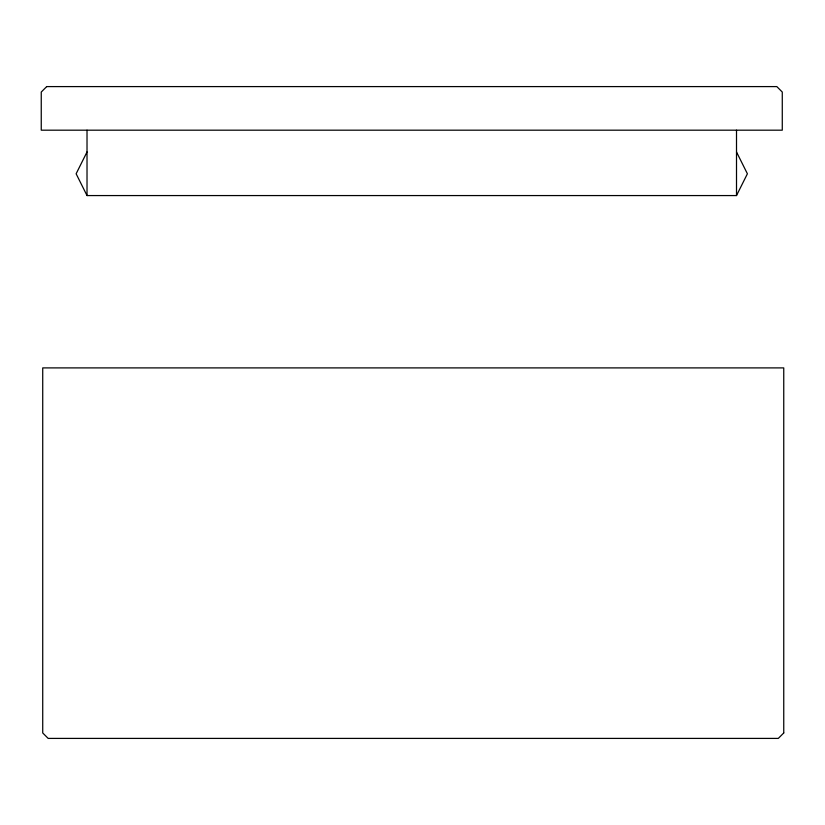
<?xml version="1.0" encoding="UTF-8"?>
<svg xmlns="http://www.w3.org/2000/svg" width="825" height="825" viewBox="0 0 825 825"><rect width="100%" height="100%" fill="white"/><g stroke="black" fill="none" stroke-linecap="round" stroke-linejoin="round"><path stroke-width="1.24" d="M87.017 151.975L76.127 173.776L87.017 195.566L736.508 195.566L747.398 173.776L736.508 151.975M736.508 130.185L736.508 195.566M87.017 130.185L87.017 195.566M46.695 86.594L41.25 92.039L41.25 130.185L782.275 130.185L782.275 92.039L776.83 86.594L46.695 86.594M783.75 732.961L778.305 738.406L48.17 738.406L42.725 732.961L42.725 367.898L783.75 367.898L783.75 732.961"/></g></svg>
